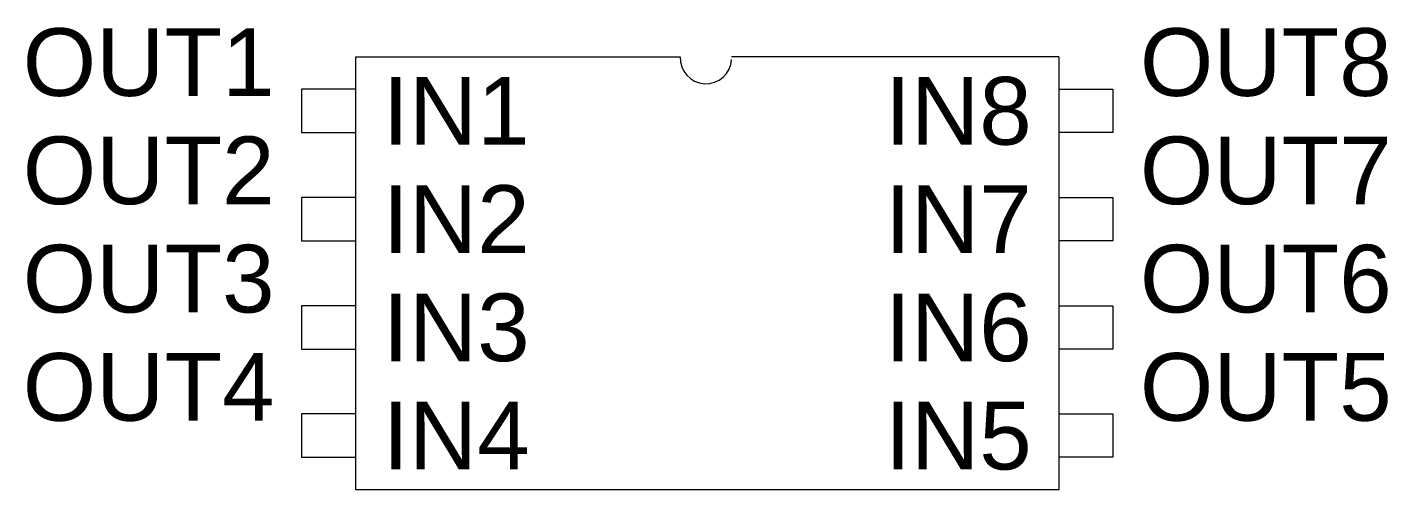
# Model space of a CAD drawing. Header units: millimetres. Extents: x -25.1 to 25.2, y -8 to 9.1.
import ezdxf
from ezdxf.enums import TextEntityAlignment as Align

# ---------------------------------------------------------------- set-up
doc = ezdxf.new("R2010")
doc.units = ezdxf.units.MM
doc.layers.get('0').update_dxf_attribs({"lineweight": 25, "true_color": 0xffffff})
doc.styles.add('textstyle0', font='arial.ttf')
doc.styles.add('textstyle1', font='')
doc.styles.add('textstyle10', font='')
doc.styles.add('textstyle11', font='')
doc.styles.add('textstyle12', font='')
doc.styles.add('textstyle13', font='')
doc.styles.add('textstyle14', font='')
doc.styles.add('textstyle15', font='')
doc.styles.add('textstyle2', font='')
doc.styles.add('textstyle3', font='')
doc.styles.add('textstyle4', font='')
doc.styles.add('textstyle5', font='')
doc.styles.add('textstyle6', font='')
doc.styles.add('textstyle7', font='')
doc.styles.add('textstyle8', font='')
doc.styles.add('textstyle9', font='')
doc.styles.get('textstyle1').set_extended_font_data('Arial')
doc.styles.get('textstyle10').set_extended_font_data('Arial')
doc.styles.get('textstyle11').set_extended_font_data('Arial')
doc.styles.get('textstyle12').set_extended_font_data('Arial')
doc.styles.get('textstyle13').set_extended_font_data('Arial')
doc.styles.get('textstyle14').set_extended_font_data('Arial')
doc.styles.get('textstyle15').set_extended_font_data('Arial')
doc.styles.get('textstyle2').set_extended_font_data('Arial')
doc.styles.get('textstyle3').set_extended_font_data('Arial')
doc.styles.get('textstyle4').set_extended_font_data('Arial')
doc.styles.get('textstyle5').set_extended_font_data('Arial')
doc.styles.get('textstyle6').set_extended_font_data('Arial')
doc.styles.get('textstyle7').set_extended_font_data('Arial')
doc.styles.get('textstyle8').set_extended_font_data('Arial')
doc.styles.get('textstyle9').set_extended_font_data('Arial')

msp = doc.modelspace()

# ---------------------------------------------------------------- linework, layer by layer
for p, q in [((-13, 8), (-1, 8)), ((-13, -8), (-13, 8)), ((13, 8), (0.9, 8)), ((13, 8), (13, -8)), ((-13, 6.8), (-15, 6.8)), ((-15, 6.8), (-15, 5.2)), ((13, 6.8), (15, 6.8)), ((15, 6.8), (15, 5.2)), ((-15, 5.2), (-13, 5.2)), ((15, 5.2), (13, 5.2)), ((-13, 2.8), (-15, 2.8)), ((-15, 2.8), (-15, 1.2)), ((13, 2.8), (15, 2.8)), ((15, 2.8), (15, 1.2)), ((-15, 1.2), (-13, 1.2)), ((15, 1.2), (13, 1.2)), ((-13, -1.2), (-15, -1.2)), ((-15, -1.2), (-15, -2.8)), ((13, -1.2), (15, -1.2)), ((15, -1.2), (15, -2.8)), ((-15, -2.8), (-13, -2.8)), ((15, -2.8), (13, -2.8)), ((-13, -5.2), (-15, -5.2)), ((-15, -5.2), (-15, -6.8)), ((13, -5.2), (15, -5.2)), ((15, -5.2), (15, -6.8)), ((-15, -6.8), (-13, -6.8)), ((15, -6.8), (13, -6.8)), ((13, -8), (-13, -8))]:
    msp.add_line(p, q)
msp.add_arc((-0.05, 7.95), 0.951, 176.9872, 356.9872)

# ---------------------------------------------------------------- texts
for tag, text, style, p in [('OUT1', '', 'textstyle8', (-16, 7.8)), ('IN8', '8', 'textstyle4', (12, 6)), ('OUT2', '', 'textstyle9', (-16, 3.8)), ('IN7', '7', 'textstyle5', (12, 2)), ('OUT3', '', 'textstyle10', (-16, -0.2)), ('IN6', '6', 'textstyle6', (12, -2)), ('OUT4', '', 'textstyle11', (-16, -4.2)), ('IN5', '5', 'textstyle7', (12, -6))]:
    msp.add_attdef(tag, text=text, height=2.5, rotation=360, dxfattribs=dict(style=style)).set_placement(p, align=Align.MIDDLE_RIGHT)
for tag, style, p in [('OUT8', 'textstyle12', (16, 7.8)), ('OUT7', 'textstyle13', (16, 3.8)), ('OUT6', 'textstyle14', (16, -0.2)), ('OUT5', 'textstyle15', (16, -4.2))]:
    msp.add_attdef(tag, text='', height=2.5, rotation=360, dxfattribs=dict(style=style)).set_placement(p, align=Align.MIDDLE_LEFT)
for tag, text, style, p in [('IN1', '1', 'textstyle0', (-12, 6)), ('IN2', '2', 'textstyle1', (-12, 2)), ('IN3', '3', 'textstyle2', (-12, -2)), ('IN4', '4', 'textstyle3', (-12, -6))]:
    msp.add_attdef(tag, text=text, height=2.5, dxfattribs=dict(style=style)).set_placement(p, align=Align.MIDDLE_LEFT)

doc.saveas('drawing.dxf')
